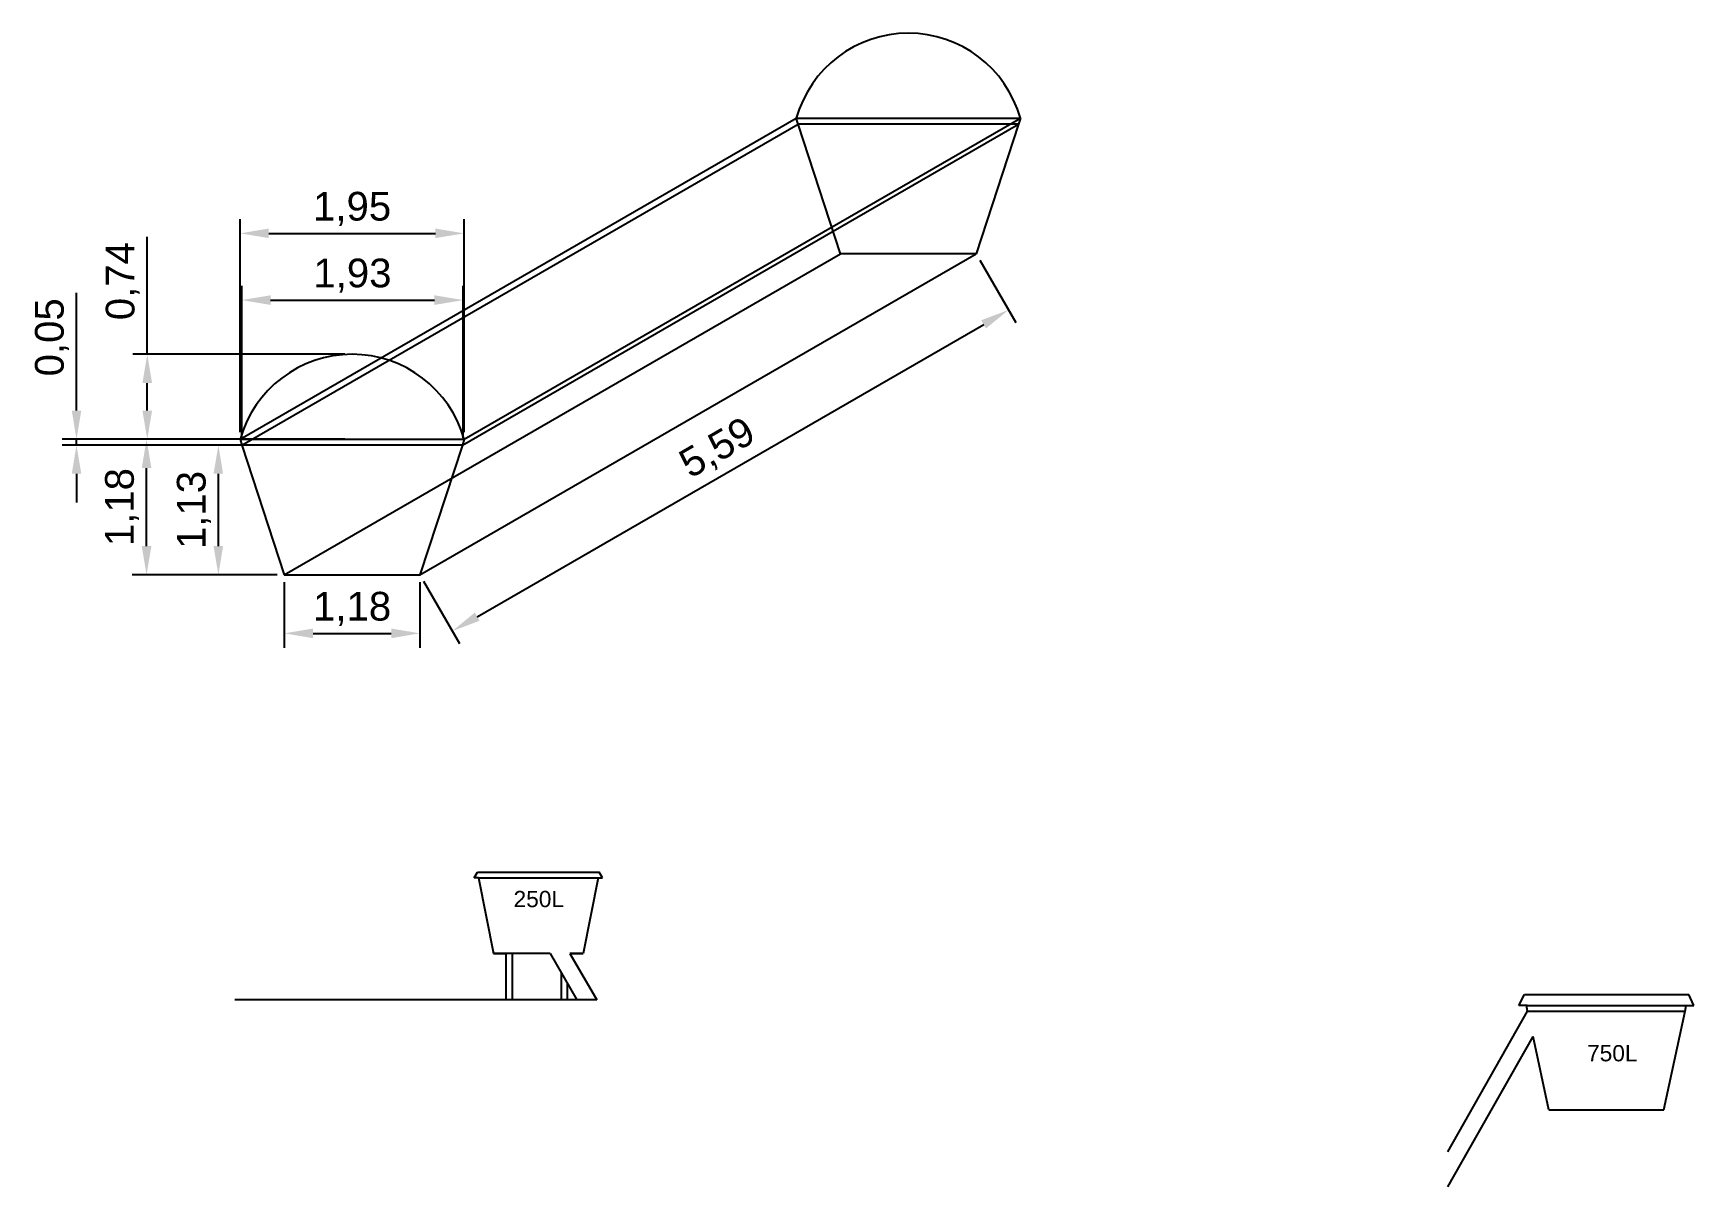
# Model space of a CAD drawing. Header units: millimetres. Extents: x 2184.6 to 2199.1, y 1834.8 to 1844.8.
import ezdxf

# ---------------------------------------------------------------- set-up
doc = ezdxf.new("R2010")
doc.units = ezdxf.units.MM
doc.header["$LTSCALE"] = 10
doc.linetypes.add('ACAD_ISO02W100', pattern=[15, 12, -3])
doc.layers.add('nivel_bio', color=151, linetype='ACAD_ISO02W100')
doc.layers.add('tampas', color=10, linetype='Continuous')
doc.layers.add('tracejado', color=40, linetype='ACAD_ISO02W100', transparency=0.5)
doc.styles.get("Standard").update_dxf_attribs({"font": 'arial.ttf'})
doc.dimstyles.new('Anotativo', dxfattribs={"dimscale": 0, "dimtxt": 2.5, "dimasz": 2.5, "dimexe": 1.25, "dimexo": 0.625, "dimtad": 1, "dimtxsty": 'Standard', "dimcen": 2.5, "dimadec": 0, "dimazin": 0, "dimtfac": 1, "dimtmove": 0, "dimatfit": 3, "dimfxl": 1, "dimarcsym": 0})

# ---------------------------------------------------------------- blocks, each defined once
blk = doc.blocks.new('*D16')
at = {"layer": 'Defpoints', "color": 0, "transparency": 16777216}
for p in [(2192.812, 1842.918), (2193.094, 1842.429), (2187.971, 1840.123)]:
    blk.add_point(p, dxfattribs=at)
at = {"layer": 'tracejado', "color": 0, "lineweight": -2, "transparency": 16777216}
for p, q in [((2192.843, 1842.864), (2193.157, 1842.321)), ((2188.47, 1839.759), (2192.878, 1842.304)), ((2188.002, 1840.069), (2188.315, 1839.526))]:
    blk.add_line(p, q, dxfattribs=at)
at = {"layer": 'tracejado', "color": 0, "transparency": 16777216}
for points in [[(2192.857, 1842.34), (2192.898, 1842.268), (2193.094, 1842.429)], [(2188.449, 1839.795), (2188.49, 1839.723), (2188.253, 1839.634)]]:
    blk.add_solid(points, dxfattribs=at)
at = {"layer": 'tracejado', "color": 0, "transparency": 16777216, "insert": (2190.567, 1841.216), "char_height": 0.25, "attachment_point": 5, "rotation": 30}
blk.add_mtext('5,59', dxfattribs=at)
blk = doc.blocks.new('*D17')
at = {"layer": 'Defpoints', "color": 0, "transparency": 16777216}
for p in [(2186.791, 1840.123), (2187.971, 1840.123), (2187.971, 1839.614)]:
    blk.add_point(p, dxfattribs=at)
at = {"layer": 'tracejado', "color": 0, "lineweight": -2, "transparency": 16777216}
for p, q in [((2186.791, 1840.06), (2186.791, 1839.489)), ((2187.971, 1840.06), (2187.971, 1839.489)), ((2187.041, 1839.614), (2187.721, 1839.614))]:
    blk.add_line(p, q, dxfattribs=at)
at = {"layer": 'tracejado', "color": 0, "transparency": 16777216}
for points in [[(2187.041, 1839.656), (2187.041, 1839.572), (2186.791, 1839.614)], [(2187.721, 1839.656), (2187.721, 1839.572), (2187.971, 1839.614)]]:
    blk.add_solid(points, dxfattribs=at)
at = {"layer": 'tracejado', "color": 0, "transparency": 16777216, "insert": (2187.381, 1839.827), "char_height": 0.25, "attachment_point": 5}
blk.add_mtext('1,18', dxfattribs=at)
blk = doc.blocks.new('*D18')
at = {"layer": 'Defpoints', "color": 0, "transparency": 16777216}
for p in [(2186.217, 1841.253), (2186.791, 1841.253), (2186.791, 1840.123)]:
    blk.add_point(p, dxfattribs=at)
at = {"layer": 'tracejado', "color": 0, "lineweight": -2, "transparency": 16777216}
for p, q in [((2186.728, 1841.253), (2186.092, 1841.253)), ((2186.217, 1840.373), (2186.217, 1841.003)), ((2186.728, 1840.123), (2186.092, 1840.123))]:
    blk.add_line(p, q, dxfattribs=at)
at = {"layer": 'tracejado', "color": 0, "transparency": 16777216}
for points in [[(2186.175, 1841.003), (2186.258, 1841.003), (2186.217, 1841.253)], [(2186.175, 1840.373), (2186.258, 1840.373), (2186.217, 1840.123)]]:
    blk.add_solid(points, dxfattribs=at)
at = {"layer": 'tracejado', "color": 0, "transparency": 16777216, "insert": (2186.004, 1840.688), "char_height": 0.25, "attachment_point": 5, "rotation": 90}
blk.add_mtext('1,13', dxfattribs=at)
blk = doc.blocks.new('*D19')
at = {"layer": 'Defpoints', "color": 0, "transparency": 16777216}
for p in [(2185.592, 1841.303), (2186.791, 1841.303), (2186.791, 1840.123)]:
    blk.add_point(p, dxfattribs=at)
at = {"layer": 'tracejado', "color": 0, "lineweight": -2, "transparency": 16777216}
for p, q in [((2186.728, 1841.303), (2185.467, 1841.303)), ((2185.592, 1840.373), (2185.592, 1841.053)), ((2186.728, 1840.123), (2185.467, 1840.123))]:
    blk.add_line(p, q, dxfattribs=at)
at = {"layer": 'tracejado', "color": 0, "transparency": 16777216}
for points in [[(2185.55, 1841.053), (2185.634, 1841.053), (2185.592, 1841.303)], [(2185.55, 1840.373), (2185.634, 1840.373), (2185.592, 1840.123)]]:
    blk.add_solid(points, dxfattribs=at)
at = {"layer": 'tracejado', "color": 0, "transparency": 16777216, "insert": (2185.379, 1840.713), "char_height": 0.25, "attachment_point": 5, "rotation": 90}
blk.add_mtext('1,18', dxfattribs=at)
blk = doc.blocks.new('*D20')
at = {"layer": 'Defpoints', "color": 0, "transparency": 16777216}
for p in [(2184.982, 1841.303), (2186.421, 1841.303), (2186.421, 1841.253)]:
    blk.add_point(p, dxfattribs=at)
at = {"layer": 'tracejado', "color": 0, "lineweight": -2, "transparency": 16777216}
for p, q in [((2184.982, 1841.553), (2184.982, 1842.579)), ((2186.358, 1841.303), (2184.857, 1841.303)), ((2184.982, 1841.253), (2184.982, 1841.303)), ((2186.358, 1841.253), (2184.857, 1841.253)), ((2184.982, 1841.003), (2184.982, 1840.753))]:
    blk.add_line(p, q, dxfattribs=at)
at = {"layer": 'tracejado', "color": 0, "transparency": 16777216}
for points in [[(2184.941, 1841.553), (2185.024, 1841.553), (2184.982, 1841.303)], [(2184.941, 1841.003), (2185.024, 1841.003), (2184.982, 1841.253)]]:
    blk.add_solid(points, dxfattribs=at)
at = {"layer": 'tracejado', "color": 0, "transparency": 16777216, "insert": (2184.769, 1842.191), "char_height": 0.25, "attachment_point": 5, "rotation": 90}
blk.add_mtext('0,05', dxfattribs=at)
blk = doc.blocks.new('*D21')
at = {"layer": 'Defpoints', "color": 0, "transparency": 16777216}
for p in [(2185.598, 1842.043), (2187.381, 1842.043), (2187.381, 1841.303)]:
    blk.add_point(p, dxfattribs=at)
at = {"layer": 'tracejado', "color": 0, "lineweight": -2, "transparency": 16777216}
for p, q in [((2185.598, 1842.043), (2185.598, 1843.067)), ((2187.318, 1842.043), (2185.473, 1842.043)), ((2185.598, 1841.553), (2185.598, 1841.793)), ((2187.318, 1841.303), (2185.473, 1841.303))]:
    blk.add_line(p, q, dxfattribs=at)
at = {"layer": 'tracejado', "color": 0, "transparency": 16777216}
for points in [[(2185.556, 1841.793), (2185.64, 1841.793), (2185.598, 1842.043)], [(2185.556, 1841.553), (2185.64, 1841.553), (2185.598, 1841.303)]]:
    blk.add_solid(points, dxfattribs=at)
at = {"layer": 'tracejado', "color": 0, "transparency": 16777216, "insert": (2185.385, 1842.68), "char_height": 0.25, "attachment_point": 5, "rotation": 90}
blk.add_mtext('0,74', dxfattribs=at)
blk = doc.blocks.new('*D22')
at = {"layer": 'Defpoints', "color": 0, "transparency": 16777216}
for p in [(2188.348, 1842.515), (2186.421, 1841.253), (2188.348, 1841.253)]:
    blk.add_point(p, dxfattribs=at)
at = {"layer": 'tracejado', "color": 0, "lineweight": -2, "transparency": 16777216}
for p, q in [((2186.421, 1841.315), (2186.421, 1842.64)), ((2188.348, 1841.315), (2188.348, 1842.64)), ((2186.671, 1842.515), (2188.098, 1842.515))]:
    blk.add_line(p, q, dxfattribs=at)
at = {"layer": 'tracejado', "color": 0, "transparency": 16777216}
for points in [[(2186.671, 1842.557), (2186.671, 1842.473), (2186.421, 1842.515)], [(2188.098, 1842.557), (2188.098, 1842.473), (2188.348, 1842.515)]]:
    blk.add_solid(points, dxfattribs=at)
at = {"layer": 'tracejado', "color": 0, "transparency": 16777216, "insert": (2187.384, 1842.728), "char_height": 0.25, "attachment_point": 5}
blk.add_mtext('1,93', dxfattribs=at)
blk = doc.blocks.new('*D23')
at = {"layer": 'Defpoints', "color": 0, "transparency": 16777216}
for p in [(2188.356, 1843.096), (2186.406, 1841.303), (2188.356, 1841.303)]:
    blk.add_point(p, dxfattribs=at)
at = {"layer": 'tracejado', "color": 0, "lineweight": -2, "transparency": 16777216}
for p, q in [((2186.406, 1841.365), (2186.406, 1843.221)), ((2188.356, 1841.365), (2188.356, 1843.221)), ((2186.656, 1843.096), (2188.106, 1843.096))]:
    blk.add_line(p, q, dxfattribs=at)
at = {"layer": 'tracejado', "color": 0, "transparency": 16777216}
for points in [[(2186.656, 1843.138), (2186.656, 1843.055), (2186.406, 1843.096)], [(2188.106, 1843.138), (2188.106, 1843.055), (2188.356, 1843.096)]]:
    blk.add_solid(points, dxfattribs=at)
at = {"layer": 'tracejado', "color": 0, "transparency": 16777216, "insert": (2187.381, 1843.309), "char_height": 0.25, "attachment_point": 5}
blk.add_mtext('1,95', dxfattribs=at)

msp = doc.modelspace()

# ---------------------------------------------------------------- linework, layer by layer
for p, q in [((2188.341, 1841.253), (2193.182, 1844.048)), ((2188.356, 1841.303), (2193.197, 1844.098)), ((2193.182, 1844.048), (2192.812, 1842.918)), ((2193.197, 1844.098), (2193.182, 1844.048)), ((2187.971, 1840.123), (2192.812, 1842.918)), ((2186.406, 1841.303), (2186.421, 1841.253)), ((2186.406, 1841.303), (2188.356, 1841.303)), ((2188.356, 1841.303), (2188.341, 1841.253)), ((2188.341, 1841.253), (2186.421, 1841.253)), ((2186.421, 1841.253), (2186.791, 1840.123)), ((2188.341, 1841.253), (2187.971, 1840.123)), ((2186.791, 1840.123), (2187.971, 1840.123)), ((2188.482, 1837.486), (2188.612, 1836.826)), ((2189.522, 1837.486), (2189.392, 1836.826)), ((2189.104, 1836.826), (2188.612, 1836.826)), ((2188.612, 1836.826), (2188.719, 1836.826)), ((2188.719, 1836.826), (2188.719, 1836.423)), ((2188.777, 1836.423), (2188.777, 1836.826)), ((2189.104, 1836.826), (2189.336, 1836.423)), ((2189.277, 1836.826), (2189.51, 1836.423)), ((2189.277, 1836.826), (2189.392, 1836.826)), ((2189.392, 1836.826), (2189.277, 1836.826)), ((2189.2, 1836.66), (2189.2, 1836.423)), ((2189.255, 1836.423), (2189.255, 1836.564)), ((2196.919, 1835.101), (2197.612, 1836.326)), ((2197.612, 1836.326), (2197.602, 1836.373)), ((2198.797, 1835.466), (2198.982, 1836.326)), ((2198.982, 1836.326), (2198.992, 1836.373)), ((2196.919, 1834.796), (2197.66, 1836.106)), ((2196.919, 1834.796), (2197.657, 1836.1)), ((2197.797, 1835.466), (2197.66, 1836.106)), ((2197.797, 1835.466), (2198.797, 1835.466))]:
    msp.add_line(p, q)
msp.add_arc((2187.381, 1841.031), 1.012, 15.5649, 164.4351)
at = {"layer": 'nivel_bio'}
msp.add_line((2197.612, 1836.326), (2198.982, 1836.326), dxfattribs=at)
at = {"layer": 'tampas'}
for p, q in [((2188.443, 1837.486), (2188.472, 1837.536)), ((2188.472, 1837.536), (2189.532, 1837.536)), ((2189.561, 1837.486), (2189.532, 1837.536)), ((2188.482, 1837.486), (2188.443, 1837.486)), ((2188.482, 1837.486), (2189.522, 1837.486)), ((2189.522, 1837.486), (2189.561, 1837.486)), ((2197.535, 1836.373), (2197.584, 1836.469)), ((2197.584, 1836.469), (2199.016, 1836.469)), ((2199.058, 1836.373), (2199.016, 1836.469)), ((2197.608, 1836.373), (2197.535, 1836.373)), ((2197.608, 1836.373), (2199.058, 1836.373))]:
    msp.add_line(p, q, dxfattribs=at)
at = {"layer": 'tracejado'}
for p, q in [((2186.406, 1841.303), (2191.247, 1844.098)), ((2186.421, 1841.253), (2191.262, 1844.048)), ((2191.262, 1844.048), (2191.247, 1844.098)), ((2191.247, 1844.098), (2193.197, 1844.098)), ((2191.632, 1842.918), (2191.262, 1844.048)), ((2193.182, 1844.048), (2191.262, 1844.048)), ((2186.791, 1840.123), (2191.632, 1842.918)), ((2192.812, 1842.918), (2191.632, 1842.918)), ((2189.51, 1836.423), (2186.361, 1836.423))]:
    msp.add_line(p, q, dxfattribs=at)
msp.add_arc((2192.222, 1843.826), 1.012, 15.5649, 164.4351, dxfattribs=at)

# ---------------------------------------------------------------- texts
at = {"layer": 'tracejado', "char_height": 0.1415, "attachment_point": 1}
for s, insert in [('250L', (2188.786, 1837.372)), ('750L', (2198.129, 1836.03))]:
    msp.add_mtext_dynamic_manual_height_columns(s, width=0.0138, gutter_width=0.707, heights=[0], dxfattribs=dict(at, insert=insert))

# ---------------------------------------------------------------- dimensions: what is measured, and where the dimension line sits
at = {"layer": 'tracejado'}
for base, p1, p2, picture, middle in [((2188.356, 1843.096), (2186.406, 1841.303), (2188.356, 1841.303), '*D23', (2187.381, 1843.309)), ((2188.348, 1842.515), (2186.421, 1841.253), (2188.348, 1841.253), '*D22', (2187.384, 1842.728)), ((2187.971, 1839.614), (2186.791, 1840.123), (2187.971, 1840.123), '*D17', (2187.381, 1839.827))]:
    dim = msp.add_linear_dim(base=base, p1=p1, p2=p2, dimstyle='Anotativo', dxfattribs=at)
    dim.commit()
    dim.dimension.update_dxf_attribs({"geometry": picture, "text_midpoint": middle})
for base, p1, p2, picture, middle in [((2185.598, 1842.043), (2187.381, 1841.303), (2187.381, 1842.043), '*D21', (2185.385, 1842.68)), ((2184.982, 1841.303), (2186.421, 1841.253), (2186.421, 1841.303), '*D20', (2184.769, 1842.191)), ((2185.592, 1841.303), (2186.791, 1840.123), (2186.791, 1841.303), '*D19', (2185.379, 1840.713)), ((2186.217, 1841.253), (2186.791, 1840.123), (2186.791, 1841.253), '*D18', (2186.004, 1840.688))]:
    dim = msp.add_linear_dim(base=base, p1=p1, p2=p2, angle=90, dimstyle='Anotativo', dxfattribs=at)
    dim.commit()
    dim.dimension.update_dxf_attribs({"geometry": picture, "text_midpoint": middle})
dim = msp.add_aligned_dim(p1=(2187.971, 1840.123), p2=(2192.812, 1842.918), distance=-0.565, dimstyle='Anotativo', dxfattribs=at)
dim.commit()
dim.dimension.update_dxf_attribs({"geometry": '*D16', "text_midpoint": (2190.567, 1841.216)})

doc.saveas('drawing.dxf')
